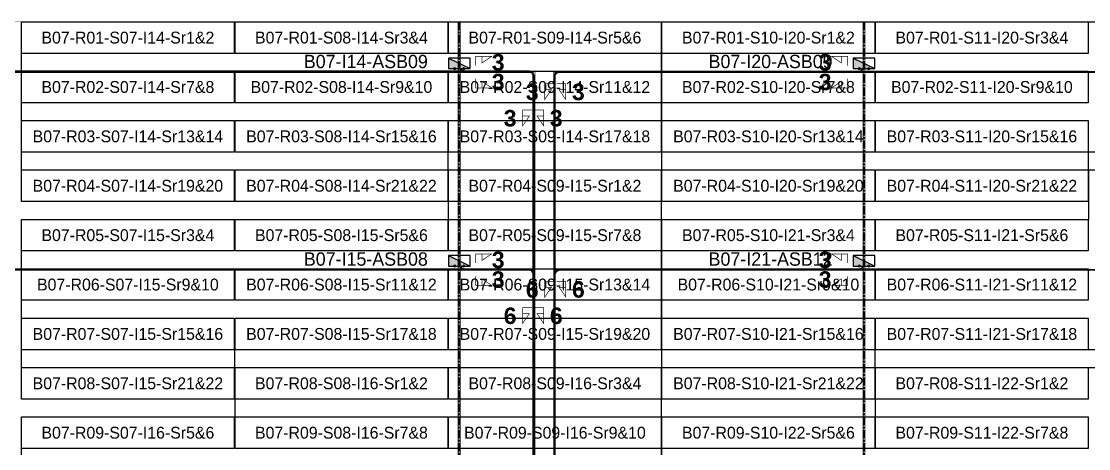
# Model space of a CAD drawing. Header units: metres. Extents: x 529751 to 530334, y 2674512 to 2674787.
# Drawn here: x 529945.1 to 530107.1, y 2674721.8 to 2674786.7 of the extents above; entities that cross this region are included whole.
import ezdxf
from ezdxf.enums import TextEntityAlignment as Align

# ---------------------------------------------------------------- set-up
doc = ezdxf.new("R2010")
doc.units = ezdxf.units.M
doc.linetypes.add('CENTER', pattern=[2, 1.25, -0.25, 0.25, -0.25])
doc.layers.add('Boundary-12.5 MW Block', color=6, linetype='Continuous', lineweight=9)
doc.layers.add('PILE', color=1, linetype='Continuous', lineweight=15)
for name, color, linetype in [('DC Trench BL-07', 40, 'Continuous'), ('E-Inverter Grouping', 2, 'Continuous'), ('Inverter Block-07', 7, 'Continuous'), ('LT Cable(AG) INV to LT Panel BL-07', 2, 'Continuous'), ('Messenger Wire Block-07 (Master Path)', 30, 'Continuous'), ('Messenger Wire Block-07 (MW Path)', 191, 'Continuous'), ('MMS Table Block-07', 8, 'Continuous'), ('Plan Line - DC BL-07', 40, 'Continuous'), ('Section Marking BL-07', 2, 'Continuous')]:
    doc.layers.add(name, color=color, linetype=linetype)
doc.styles.add('BoldTextStyle', font='arialbd.ttf')
doc.styles.get("Standard").update_dxf_attribs({"font": 'Adani Regular.ttf'})

# ---------------------------------------------------------------- blocks, each defined once
blk = doc.blocks.new('MMS Table (32.292 x 4.788)')
at = {"color": 0}
blk.add_lwpolyline([(0, -0.002), (0, 4.786), (32.292, 4.786), (32.292, -0.002)], close=True, dxfattribs=at)
at = {"color": 7}
blk.add_attdef('ID1', text='', height=1.8, dxfattribs=at).set_placement((16.146, 2.392), align=Align.MIDDLE_CENTER)
blk = doc.blocks.new('Inverter Block')
h = blk.add_hatch(color=0)
h.dxf.hatch_style = 1
h.paths.add_polyline_path([(-1.46, 2.27), (-1.46, 0.85), (1.46, 0.85)])
at = {"color": 0}
blk.add_lwpolyline([(1.46, 2.27), (-1.46, 2.27), (-1.46, 0.85), (1.46, 0.85)], close=True, dxfattribs=at)
blk.add_lwpolyline([(-1.46, 2.27), (1.46, 0.85)], dxfattribs=at)
at = {"layer": 'PILE'}
for centre in [(-0.61, 0.85), (0.61, 0.85)]:
    blk.add_circle(centre, 0.156, dxfattribs=at)
at = {"color": 7}
blk.add_attdef('ID', (-1.46, 3.01), '', height=1.8, dxfattribs=at)

msp = doc.modelspace()

# ---------------------------------------------------------------- linework, layer by layer
at = {"layer": 'Boundary-12.5 MW Block', "const_width": 0.05}
msp.add_lwpolyline([(529750.79, 2674786.58), (530333.75, 2674786.58), (530333.75, 2674511.79), (530171.89, 2674511.79), (530171.89, 2674519.29), (530139.5, 2674519.29), (530139.5, 2674534.29), (530107.1, 2674534.29), (530107.1, 2674541.79), (530074.71, 2674541.79), (530074.71, 2674564.29), (530009.93, 2674564.29), (530009.93, 2674579.29), (529977.54, 2674579.29), (529977.54, 2674601.79), (529912.75, 2674601.79), (529912.75, 2674631.79), (529847.97, 2674631.79), (529847.97, 2674639.29), (529815.58, 2674639.29), (529815.58, 2674669.29), (529750.79, 2674669.29)], close=True, dxfattribs=at)
at = {"layer": 'DC Trench BL-07', "color": 40, "const_width": 0.15}
for points in [[(530011.71, 2674786.58), (530011.42, 2674786.58), (530011.42, 2674706.79), (530011.71, 2674706.79)], [(530073.12, 2674786.58), (530072.82, 2674786.58), (530072.82, 2674706.79), (530073.12, 2674706.79)]]:
    msp.add_lwpolyline(points, close=True, dxfattribs=at)
at = {"layer": 'E-Inverter Grouping'}
for points in [[(530042.22, 2674766.79), (530009.83, 2674766.79), (530009.83, 2674759.29), (529945.14, 2674759.29), (529945.14, 2674786.58), (530042.22, 2674786.58)], [(530139.4, 2674766.79), (530107, 2674766.79), (530107, 2674759.29), (530042.32, 2674759.29), (530042.32, 2674786.58), (530139.4, 2674786.58)], [(530042.22, 2674736.79), (529977.44, 2674736.79), (529977.44, 2674729.29), (529945.14, 2674729.29), (529945.14, 2674756.58), (530009.93, 2674756.58), (530009.93, 2674764.08), (530042.22, 2674764.08)], [(530139.4, 2674736.79), (530074.61, 2674736.79), (530074.61, 2674729.29), (530042.32, 2674729.29), (530042.32, 2674756.58), (530107.1, 2674756.58), (530107.1, 2674764.08), (530139.4, 2674764.08)], [(530042.22, 2674706.79), (529945.14, 2674706.79), (529945.14, 2674726.58), (529977.54, 2674726.58), (529977.54, 2674734.08), (530042.22, 2674734.08)], [(530139.4, 2674706.79), (530042.32, 2674706.79), (530042.32, 2674726.58), (530074.71, 2674726.58), (530074.71, 2674734.08), (530139.4, 2674734.08)]]:
    msp.add_lwpolyline(points, close=True, dxfattribs=at)
at = {"layer": 'LT Cable(AG) INV to LT Panel BL-07'}
for points in [[(530034.97, 2674691.82), (530032.33, 2674691.82, -0.160873), (530031.79, 2674692), (530030.29, 2674693.11, 0.103275), (530029.93, 2674693.19), (530024.19, 2674693.19, -0.414214), (530023.29, 2674694.09), (530023.29, 2674705.27, 0.091166), (530023.23, 2674705.59), (530022.95, 2674706.32, -0.091166), (530022.89, 2674706.64), (530022.89, 2674778.15, 0.414214), (530021.99, 2674779.05), (529818.11, 2674779.05, -0.414214), (529817.21, 2674779.95), (529817.21, 2674780.19)], [(530032.98, 2674691.85), (530032.34, 2674691.85, -0.160731), (530031.8, 2674692.03), (530030.3, 2674693.14, 0.103275), (530029.94, 2674693.21), (530024.21, 2674693.21, -0.414214), (530023.31, 2674694.11), (530023.31, 2674705.28, 0.091166), (530023.25, 2674705.6), (530022.98, 2674706.32, -0.091166), (530022.92, 2674706.64), (530022.92, 2674778.17, 0.414214), (530022.02, 2674779.07), (529915.29, 2674779.07, -0.414214), (529914.39, 2674779.97), (529914.39, 2674780.19)], [(530032.98, 2674691.87), (530032.34, 2674691.87, -0.160589), (530031.81, 2674692.05), (530030.3, 2674693.16, 0.103275), (530029.94, 2674693.24), (530024.24, 2674693.24, -0.414214), (530023.34, 2674694.14), (530023.34, 2674705.28, 0.091166), (530023.28, 2674705.6), (530023, 2674706.33, -0.091166), (530022.94, 2674706.65), (530022.94, 2674778.2, 0.414214), (530022.04, 2674779.1), (530012.47, 2674779.1, -0.414214), (530011.57, 2674780), (530011.57, 2674780.19)], [(530032.73, 2674691.9), (530033.27, 2674693.05, 0.111053), (530033.36, 2674693.44), (530033.36, 2674696.27, 0.214019), (530033.06, 2674696.95), (530026.34, 2674702.92, -0.214019), (530026.04, 2674703.6), (530026.04, 2674705.39, 0.011425), (530026.04, 2674705.43), (530026, 2674706.43, -0.011425), (530026, 2674706.47), (530026, 2674778.17, -0.414214), (530026.9, 2674779.07), (530072.07, 2674779.07, 0.414214), (530072.97, 2674779.97), (530072.97, 2674780.19)], [(530034.97, 2674691.75), (530032.31, 2674691.75, -0.161305), (530031.77, 2674691.93), (530030.28, 2674693.04, 0.103275), (530029.92, 2674693.11), (530024.11, 2674693.11, -0.414214), (530023.21, 2674694.01), (530023.21, 2674705.26, 0.091166), (530023.15, 2674705.58), (530022.88, 2674706.3, -0.091166), (530022.82, 2674706.62), (530022.82, 2674748.07, 0.414214), (530021.92, 2674748.97), (529818.11, 2674748.97, -0.414214), (529817.21, 2674749.87), (529817.21, 2674750.19)], [(530034.97, 2674691.77), (530032.31, 2674691.77, -0.16116), (530031.78, 2674691.95), (530030.28, 2674693.06, 0.103275), (530029.92, 2674693.14), (530024.14, 2674693.14, -0.414214), (530023.24, 2674694.04), (530023.24, 2674705.26, 0.091166), (530023.18, 2674705.58), (530022.9, 2674706.31, -0.091166), (530022.84, 2674706.63), (530022.84, 2674748.1, 0.414214), (530021.94, 2674749), (529915.29, 2674749, -0.414214), (529914.39, 2674749.9), (529914.39, 2674750.19)], [(530034.97, 2674691.8), (530032.32, 2674691.8, -0.161016), (530031.78, 2674691.98), (530030.29, 2674693.09, 0.103275), (530029.93, 2674693.16), (530024.16, 2674693.16, -0.414214), (530023.26, 2674694.06), (530023.26, 2674705.27, 0.091166), (530023.2, 2674705.59), (530022.93, 2674706.31, -0.091166), (530022.87, 2674706.63), (530022.87, 2674748.12, 0.414214), (530021.97, 2674749.02), (530012.47, 2674749.02, -0.414214), (530011.57, 2674749.92), (530011.57, 2674750.19)]]:
    msp.add_lwpolyline(points, format="xyb", dxfattribs=at)
at = {"layer": 'LT Cable(AG) INV to LT Panel BL-07', "color": 5}
for points in [[(530034, 2674692.23, -0.32196), (530033.39, 2674693.08), (530033.39, 2674696.28, 0.214019), (530033.08, 2674696.96), (530026.37, 2674702.93, -0.214019), (530026.07, 2674703.61), (530026.07, 2674705.39, 0.011425), (530026.07, 2674705.43), (530026.02, 2674706.43, -0.011425), (530026.02, 2674706.47), (530026.02, 2674778.15, -0.414214), (530026.92, 2674779.05), (530169.25, 2674779.05, 0.414214), (530170.15, 2674779.95), (530170.15, 2674780.19)], [(530034, 2674692.27, -0.31385), (530033.41, 2674693.11), (530033.41, 2674696.3, 0.214019), (530033.11, 2674696.97), (530026.39, 2674702.95, -0.214019), (530026.09, 2674703.62), (530026.09, 2674705.39, 0.011425), (530026.09, 2674705.43), (530026.05, 2674706.43, -0.011425), (530026.05, 2674706.47), (530026.05, 2674778.12, -0.414214), (530026.95, 2674779.02), (530266.42, 2674779.02, 0.414214), (530267.32, 2674779.92), (530267.32, 2674780.19)], [(530034, 2674692.3, -0.305689), (530033.44, 2674693.13), (530033.44, 2674696.31, 0.214019), (530033.13, 2674696.98), (530026.42, 2674702.96, -0.214019), (530026.12, 2674703.63), (530026.12, 2674705.39, 0.011425), (530026.12, 2674705.44), (530026.07, 2674706.43, -0.011425), (530026.07, 2674706.47), (530026.07, 2674748.1, -0.414214), (530026.97, 2674749), (530072.07, 2674749, 0.414214), (530072.97, 2674749.9), (530072.97, 2674750.19)], [(530034, 2674692.34, -0.297466), (530033.46, 2674693.16), (530033.46, 2674696.32, 0.214019), (530033.16, 2674696.99), (530026.44, 2674702.97, -0.214019), (530026.14, 2674703.64), (530026.14, 2674705.39, 0.011425), (530026.14, 2674705.44), (530026.1, 2674706.43, -0.011425), (530026.1, 2674706.47), (530026.1, 2674748.07, -0.414214), (530027, 2674748.97), (530169.25, 2674748.97, 0.414214), (530170.15, 2674749.87), (530170.15, 2674750.19)], [(530036.07, 2674692.28), (530034.39, 2674692.28, -0.414214), (530033.49, 2674693.18), (530033.49, 2674696.33, 0.214019), (530033.18, 2674697), (530026.47, 2674702.98, -0.214019), (530026.17, 2674703.65), (530026.17, 2674705.4, 0.011425), (530026.17, 2674705.44), (530026.12, 2674706.43, -0.011425), (530026.12, 2674706.47), (530026.12, 2674748.05, -0.414214), (530027.02, 2674748.95), (530266.42, 2674748.95, 0.414214), (530267.32, 2674749.85), (530267.32, 2674750.19)]]:
    msp.add_lwpolyline(points, format="xyb", dxfattribs=at)
at = {"layer": 'Messenger Wire Block-07 (Master Path)'}
for points in [[(529815.58, 2674778.94), (530022.78, 2674778.94)], [(530022.78, 2674706.45), (530022.78, 2674778.94)], [(530026.13, 2674706.45), (530026.13, 2674778.94)], [(530026.13, 2674778.94), (530268.96, 2674778.94)], [(529815.58, 2674748.94), (530022.78, 2674748.94)], [(530026.13, 2674748.94), (530268.96, 2674748.94)]]:
    msp.add_lwpolyline(points, dxfattribs=at)
at = {"layer": 'Messenger Wire Block-07 (MW Path)', "const_width": 0.1}
for points in [[(529815.58, 2674778.94), (530022.78, 2674778.94)], [(530023.03, 2674706.45), (530023.03, 2674778.94)], [(530025.88, 2674706.45), (530025.88, 2674778.94)], [(530026.13, 2674778.94), (530268.96, 2674778.94)], [(529815.58, 2674748.94), (530022.78, 2674748.94)], [(530026.13, 2674748.94), (530268.96, 2674748.94)]]:
    msp.add_lwpolyline(points, dxfattribs=at)
at = {"layer": 'Plan Line - DC BL-07', "color": 6, "linetype": 'CENTER'}
for points in [[(530011.57, 2674786.58), (530011.57, 2674706.79)], [(530072.97, 2674786.58), (530072.97, 2674706.79)]]:
    msp.add_lwpolyline(points, dxfattribs=at)
at = {"layer": 'Section Marking BL-07', "color": 94, "lineweight": 35, "true_color": 0x00a500, "const_width": 0.1}
for points in [[(530014.07, 2674779.94), (530014.07, 2674781.33), (530016.47, 2674781.33), (530014.99, 2674780.32), (530014.99, 2674781.33)], [(530070.47, 2674779.94), (530070.47, 2674781.33), (530068.07, 2674781.33), (530069.55, 2674780.32), (530069.55, 2674781.33)], [(530014.07, 2674777.94), (530014.07, 2674776.55), (530016.47, 2674776.55), (530014.99, 2674777.56), (530014.99, 2674776.55)], [(530025.93, 2674777.19), (530024.54, 2674777.19), (530024.54, 2674774.79), (530025.55, 2674776.27), (530024.54, 2674776.27)], [(530026.33, 2674777.19), (530027.72, 2674777.19), (530027.72, 2674774.79), (530026.71, 2674776.27), (530027.72, 2674776.27)], [(530070.47, 2674777.94), (530070.47, 2674776.55), (530068.07, 2674776.55), (530069.55, 2674777.56), (530069.55, 2674776.55)], [(530022.58, 2674773.19), (530021.19, 2674773.19), (530021.19, 2674770.79), (530022.2, 2674772.27), (530021.19, 2674772.27)], [(530022.98, 2674773.19), (530024.37, 2674773.19), (530024.37, 2674770.79), (530023.36, 2674772.27), (530024.37, 2674772.27)], [(530014.07, 2674749.94), (530014.07, 2674751.33), (530016.47, 2674751.33), (530014.99, 2674750.32), (530014.99, 2674751.33)], [(530070.47, 2674749.94), (530070.47, 2674751.33), (530068.07, 2674751.33), (530069.55, 2674750.32), (530069.55, 2674751.33)], [(530014.07, 2674747.94), (530014.07, 2674746.55), (530016.47, 2674746.55), (530014.99, 2674747.56), (530014.99, 2674746.55)], [(530070.47, 2674747.94), (530070.47, 2674746.55), (530068.07, 2674746.55), (530069.55, 2674747.56), (530069.55, 2674746.55)], [(530025.93, 2674747.19), (530024.54, 2674747.19), (530024.54, 2674744.79), (530025.55, 2674746.27), (530024.54, 2674746.27)], [(530026.33, 2674747.19), (530027.72, 2674747.19), (530027.72, 2674744.79), (530026.71, 2674746.27), (530027.72, 2674746.27)], [(530022.58, 2674743.19), (530021.19, 2674743.19), (530021.19, 2674740.79), (530022.2, 2674742.27), (530021.19, 2674742.27)], [(530022.98, 2674743.19), (530024.37, 2674743.19), (530024.37, 2674740.79), (530023.36, 2674742.27), (530024.37, 2674742.27)]]:
    msp.add_lwpolyline(points, dxfattribs=at)

# ---------------------------------------------------------------- block references
at = {"layer": 'Inverter Block-07'}
ref = msp.add_blockref('Inverter Block', (530011.57, 2674778.52), dxfattribs=dict(at, xscale=1.124999999976148, yscale=1.124999999976148, zscale=1.124999999976148))
ref.add_attrib('ID', 'B07-I14-ASB09', (529987.98, 2674779.54), dxfattribs={"layer": '0', "color": 7, "height": 2.025})
ref = msp.add_blockref('Inverter Block', (530072.97, 2674778.52), dxfattribs=dict(at, xscale=1.124999999976148, yscale=1.124999999976148, zscale=1.124999999976148))
ref.add_attrib('ID', 'B07-I20-ASB09', (530049.39, 2674779.54), dxfattribs={"layer": '0', "color": 7, "height": 2.025})
ref = msp.add_blockref('Inverter Block', (530011.57, 2674748.52), dxfattribs=dict(at, xscale=1.124999999976148, yscale=1.124999999976148, zscale=1.124999999976148))
ref.add_attrib('ID', 'B07-I15-ASB08', (529987.98, 2674749.54), dxfattribs={"layer": '0', "color": 7, "height": 2.025})
ref = msp.add_blockref('Inverter Block', (530072.97, 2674748.52), dxfattribs=dict(at, xscale=1.124999999976148, yscale=1.124999999976148, zscale=1.124999999976148))
ref.add_attrib('ID', 'B07-I21-ASB12', (530049.39, 2674749.54), dxfattribs={"layer": '0', "color": 7, "height": 2.025})
at = {"layer": 'MMS Table Block-07'}
for p, values in [((529945.14, 2674781.79), {'ID1': 'B07-R01-S07-I14-Sr1&2'}), ((529977.54, 2674781.79), {'ID1': 'B07-R01-S08-I14-Sr3&4'}), ((530009.93, 2674781.79), {'ID1': 'B07-R01-S09-I14-Sr5&6'}), ((530042.32, 2674781.79), {'ID1': 'B07-R01-S10-I20-Sr1&2'}), ((530074.71, 2674781.79), {'ID1': 'B07-R01-S11-I20-Sr3&4'}), ((529945.14, 2674774.29), {'ID1': 'B07-R02-S07-I14-Sr7&8'}), ((529977.54, 2674774.29), {'ID1': 'B07-R02-S08-I14-Sr9&10'}), ((530009.93, 2674774.29), {'ID1': 'B07-R02-S09-I14-Sr11&12'}), ((530042.32, 2674774.29), {'ID1': 'B07-R02-S10-I20-Sr7&8'}), ((530074.71, 2674774.29), {'ID1': 'B07-R02-S11-I20-Sr9&10'}), ((529945.14, 2674766.79), {'ID1': 'B07-R03-S07-I14-Sr13&14'}), ((529977.54, 2674766.79), {'ID1': 'B07-R03-S08-I14-Sr15&16'}), ((530009.93, 2674766.79), {'ID1': 'B07-R03-S09-I14-Sr17&18'}), ((530042.32, 2674766.79), {'ID1': 'B07-R03-S10-I20-Sr13&14'}), ((530074.71, 2674766.79), {'ID1': 'B07-R03-S11-I20-Sr15&16'}), ((529945.14, 2674759.29), {'ID1': 'B07-R04-S07-I14-Sr19&20'}), ((529977.54, 2674759.29), {'ID1': 'B07-R04-S08-I14-Sr21&22'}), ((530009.93, 2674759.29), {'ID1': 'B07-R04-S09-I15-Sr1&2'}), ((530042.32, 2674759.29), {'ID1': 'B07-R04-S10-I20-Sr19&20'}), ((530074.71, 2674759.29), {'ID1': 'B07-R04-S11-I20-Sr21&22'}), ((529945.14, 2674751.79), {'ID1': 'B07-R05-S07-I15-Sr3&4'}), ((529977.54, 2674751.79), {'ID1': 'B07-R05-S08-I15-Sr5&6'}), ((530009.93, 2674751.79), {'ID1': 'B07-R05-S09-I15-Sr7&8'}), ((530042.32, 2674751.79), {'ID1': 'B07-R05-S10-I21-Sr3&4'}), ((530074.71, 2674751.79), {'ID1': 'B07-R05-S11-I21-Sr5&6'}), ((529945.14, 2674744.29), {'ID1': 'B07-R06-S07-I15-Sr9&10'}), ((529977.54, 2674744.29), {'ID1': 'B07-R06-S08-I15-Sr11&12'}), ((530009.93, 2674744.29), {'ID1': 'B07-R06-S09-I15-Sr13&14'}), ((530042.32, 2674744.29), {'ID1': 'B07-R06-S10-I21-Sr9&10'}), ((530074.71, 2674744.29), {'ID1': 'B07-R06-S11-I21-Sr11&12'}), ((529945.14, 2674736.79), {'ID1': 'B07-R07-S07-I15-Sr15&16'}), ((529977.54, 2674736.79), {'ID1': 'B07-R07-S08-I15-Sr17&18'}), ((530009.93, 2674736.79), {'ID1': 'B07-R07-S09-I15-Sr19&20'}), ((530042.32, 2674736.79), {'ID1': 'B07-R07-S10-I21-Sr15&16'}), ((530074.71, 2674736.79), {'ID1': 'B07-R07-S11-I21-Sr17&18'}), ((529945.14, 2674729.29), {'ID1': 'B07-R08-S07-I15-Sr21&22'}), ((529977.54, 2674729.29), {'ID1': 'B07-R08-S08-I16-Sr1&2'}), ((530009.93, 2674729.29), {'ID1': 'B07-R08-S09-I16-Sr3&4'}), ((530042.32, 2674729.29), {'ID1': 'B07-R08-S10-I21-Sr21&22'}), ((530074.71, 2674729.29), {'ID1': 'B07-R08-S11-I22-Sr1&2'}), ((529945.14, 2674721.79), {'ID1': 'B07-R09-S07-I16-Sr5&6'}), ((529977.54, 2674721.79), {'ID1': 'B07-R09-S08-I16-Sr7&8'}), ((530009.93, 2674721.79), {'ID1': 'B07-R09-S09-I16-Sr9&10'}), ((530042.32, 2674721.79), {'ID1': 'B07-R09-S10-I22-Sr5&6'}), ((530074.71, 2674721.79), {'ID1': 'B07-R09-S11-I22-Sr7&8'})]:
    msp.add_blockref('MMS Table (32.292 x 4.788)', p, dxfattribs=at).add_auto_attribs(values)

# ---------------------------------------------------------------- texts
at = {"layer": 'Section Marking BL-07', "color": 94, "true_color": 0x00a500, "style": 'BoldTextStyle'}
for s, p in [('3', (530017.47, 2674780.44)), ('3', (530067.07, 2674780.44)), ('3', (530017.47, 2674777.44)), ('3', (530067.07, 2674777.44)), ('3', (530022.63, 2674775.94)), ('3', (530029.63, 2674775.94)), ('3', (530019.28, 2674771.94)), ('3', (530026.28, 2674771.94)), ('3', (530017.47, 2674750.44)), ('3', (530067.07, 2674750.44)), ('3', (530017.47, 2674747.44)), ('3', (530067.07, 2674747.44)), ('6', (530022.63, 2674745.94)), ('6', (530029.63, 2674745.94)), ('6', (530019.28, 2674741.94)), ('6', (530026.28, 2674741.94))]:
    msp.add_text(s, height=2.5, dxfattribs=at).set_placement(p, align=Align.MIDDLE_CENTER)

doc.saveas('drawing.dxf')
